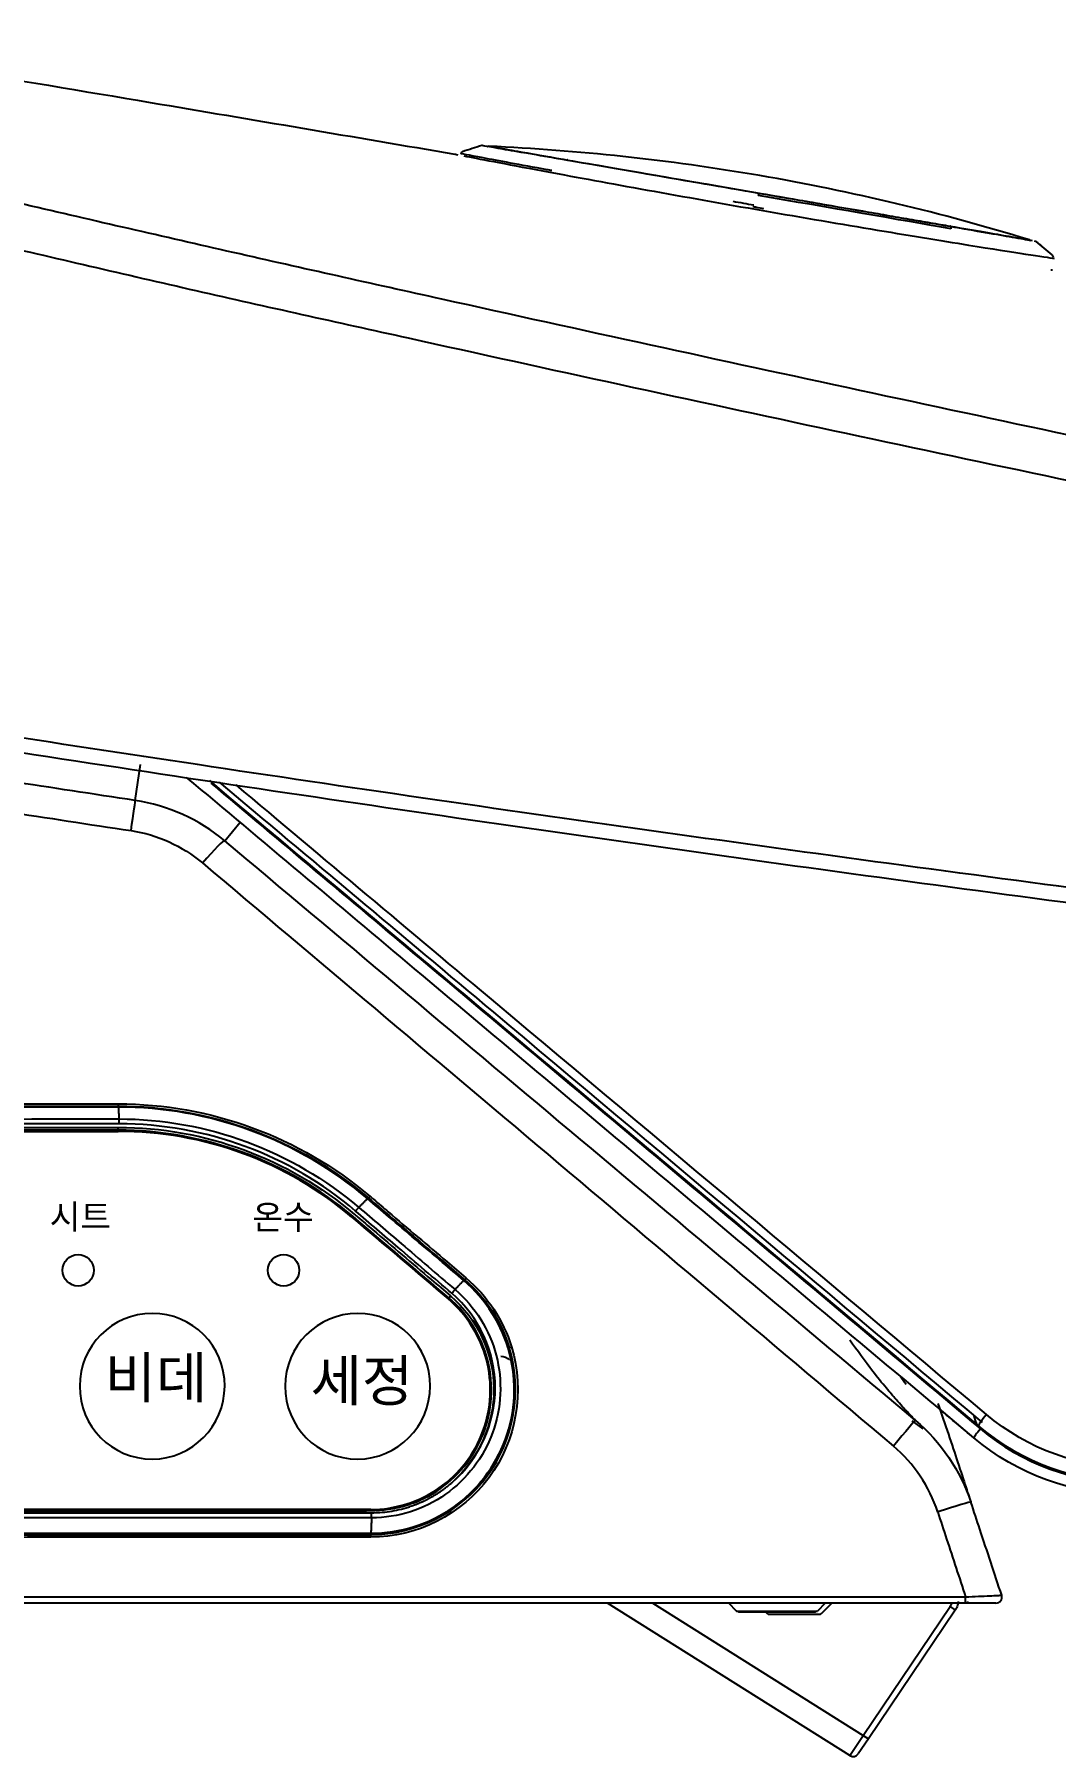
# Model space of a CAD drawing. Header units: millimetres. Extents: x 28 to 2364, y 8 to 1657.
# Drawn here: x 382 to 466.5, y 451.2 to 593.8 of the extents above; entities that cross this region are included whole.
import ezdxf

# ---------------------------------------------------------------- set-up
doc = ezdxf.new("R2010")
doc.units = ezdxf.units.MM
doc.layers.get('0').update_dxf_attribs({"linetype": 'CONTINUOUS'})
doc.layers.add('_______1', color=160, linetype='CONTINUOUS')

msp = doc.modelspace()

# ---------------------------------------------------------------- linework, layer by layer
for p, q in [((466.22, 575.58), (466.26, 575.57)), ((466.33, 575.38), (466.31, 575.38)), ((466.15, 574.34), (466.28, 574.32)), ((390.3, 530.38), (390.75, 533.35)), ((397.71, 527.04), (398.99, 528.57)), ((445.71, 490.68), (418.22, 513.74)), ((389.66, 505.02), (389.66, 504.93)), ((455.57, 478.32), (454.65, 478.98)), ((390.94, 471.55), (390.94, 471.65)), ((391.92, 471.65), (391.92, 471.55)), ((401.59, 471.55), (401.59, 471.65)), ((402.59, 471.65), (402.59, 471.55)), ((449.51, 451.26), (429.43, 463.89)), ((433.19, 463.89), (450.61, 452.93)), ((440.12, 463.23), (439.46, 463.89)), ((447.46, 463.89), (446.81, 463.23)), ((447.14, 463.03), (448, 463.89)), ((440.12, 463.23), (446.81, 463.23)), ((440.26, 463.17), (446.66, 463.17)), ((442.51, 463.17), (442.65, 463.03)), ((442.8, 462.97), (447, 462.97)), ((442.8, 462.97), (447, 462.97)), ((447.14, 463.03), (447.14, 463.03)), ((450.61, 452.93), (457.81, 463.6)), ((458.22, 463.32), (451.03, 452.65)), ((457.81, 463.6), (458.22, 463.32)), ((449.51, 451.26), (450.61, 452.93)), ((451.03, 452.65), (450.19, 451.4)), ((450.61, 452.93), (451.03, 452.65))]:
    msp.add_line(p, q)
at = {"extrusion": (0, 0, -1)}
for centre, radius, start, end in [((-417.47, 583.93), 0.2, 9.82, 72.281), ((-417.47, 583.93), 0.2, 9.82, 72.281), ((-464.31, 576.62), 0.2, 107.0856, 135.1577), ((-466.13, 575.42), 0.2, 129.8963, 189.82), ((-420.59, 483.34), 1, 90, 136.0687), ((-459.5, 464.39), 0.5, 270, 307.7625), ((-440.26, 463.37), 0.2, 269.9985, 315), ((-446.66, 463.37), 0.2, 225, 270.0015)]:
    msp.add_arc(centre, radius, start, end, dxfattribs=at)
for centre, radius, start, end in [((405.17, 469.64), 5.5, 158.3522, 159.5728), ((457.06, 464.1), 0.9, 326, 346.3532), ((461.6, 464.39), 0.5, 270, 18.3163), ((442.8, 463.17), 0.2, 225, 270), ((447, 463.17), 0.2, 270, 315), ((449.77, 451.68), 0.5, 237.8238, 326)]:
    msp.add_arc(centre, radius, start, end)
for centre, major_axis, ratio, start_param, end_param in [((426.12, 583.24), (-0.035, -0.197), 0.706348, 3.275431, 3.748543), ((389.86, 527.42), (-0.45, -2.97), 0.006339, 1.730599, 3.141593), ((395.78, 524.74), (-1.93, -2.3), 0.074437, 3.141593, 4.575316), ((388.89, 505.27), (0, 0.2), 0.025764, 1.678957, 3.141593), ((388.89, 503.27), (0, -0.2), 0.025478, 0, 1.674119), ((409.74, 497.62), (0.129, 0.152), 0.038805, 3.141593, 4.621172), ((417.71, 490.85), (0.129, 0.152), 0.029397, 3.141593, 4.631286), ((416.42, 489.32), (-0.129, -0.152), 0.027155, 4.634787, 6.283185), ((421.47, 485.13), (-0.191, -0.059), 0.056677, 0, 1.522045), ((460.79, 479.33), (0.643, 0.766), 0.100871, 1.414503, 3.141593), ((453, 476.73), (-1.93, -2.3), 0.010261, 3.141593, 4.647888), ((460.29, 478.18), (-0.514, -0.613), 0.100915, 4.555898, 6.283185), ((456.68, 471.31), (-2.85, -0.94), 0.031131, 3.141593, 4.667595), ((458.48, 464.39), (0, -0.5), 0.031321, 5.520395, 6.283185), ((459.07, 464.39), (0, -0.5), 0.03137, 0, 1.597713)]:
    msp.add_ellipse(centre, major_axis=major_axis, ratio=ratio, start_param=start_param, end_param=end_param)
for points, degree in [([(357.8, 593.83), (369.05, 591.97), (380.3, 590.1), (391.54, 588.2)], 3), ([(357.8, 593.83), (369.05, 591.97), (380.3, 590.1), (391.54, 588.2)], 3), ([(391.54, 588.2), (399.96, 586.78), (408.37, 585.35), (416.77, 583.92)], 3), ([(391.54, 588.2), (399.96, 586.78), (408.37, 585.35), (416.77, 583.92)], 3), ([(416.77, 583.92), (416.77, 583.92), (416.86, 583.9), (417.03, 583.87)], 3), ([(419.01, 584.63), (418.48, 584.46), (417.94, 584.29), (417.41, 584.12)], 3), ([(426.14, 583.43), (430.32, 582.71), (436.06, 581.71), (441.98, 580.69)], 3), ([(441.94, 580.5), (441.96, 580.59), (441.97, 580.68), (441.98, 580.69)], 3), ([(439.82, 580.01), (440.39, 579.91), (440.97, 579.81), (441.54, 579.71)], 3), ([(457.9, 577.73), (453.72, 578.46), (447.84, 579.47), (441.94, 580.5)], 3), ([(464.93, 576.68), (464.93, 576.68), (464.88, 576.69), (464.79, 576.71)], 3), ([(466.26, 575.57), (465.81, 575.94), (465.37, 576.31), (464.93, 576.68)], 3), ([(465.44, 576.26), (464.93, 576.68)], 1), ([(397.71, 527.04), (395.59, 528.81), (393.04, 529.97), (390.3, 530.38)], 3), ([(389.95, 527.88), (392.14, 527.55), (394.18, 526.62), (395.87, 525.2)], 3), ([(454.93, 479.03), (435.83, 495.05), (416.75, 511.06), (397.71, 527.04)], 3), ([(395.87, 525.2), (414.92, 509.13), (434.01, 493.02), (453.1, 476.9)], 3), ([(418.1, 513.84), (418.11, 513.84), (418.12, 513.83), (418.13, 513.82)], 3), ([(418.13, 513.82), (418.14, 513.81), (418.16, 513.8), (418.17, 513.78)], 3), ([(388.89, 505.25), (396.49, 505.25), (403.94, 502.52), (409.73, 497.6)], 3), ([(388.89, 505.07), (388.89, 505.07), (388.9, 505.04), (388.9, 504.98)], 3), ([(388.89, 505.07), (396.4, 505.07), (403.89, 502.32), (409.61, 497.46)], 3), ([(388.9, 504.98), (388.95, 504)], 1), ([(388.95, 504), (396.18, 504.01), (403.33, 501.36), (408.82, 496.67)], 3), ([(388.96, 503.59), (388.96, 503.77), (388.96, 503.92), (388.95, 504)], 3), ([(408.55, 496.37), (403.12, 501.01), (396.11, 503.6), (388.96, 503.59)], 3), ([(388.89, 503.07), (378.3, 503.07), (367.71, 503.07), (357.11, 503.07)], 3), ([(357.11, 502.97), (367.71, 502.97), (378.3, 502.97), (388.89, 502.97)], 3), ([(408.32, 495.94), (402.94, 500.51), (395.95, 503.07), (388.89, 503.07)], 3), ([(388.9, 503.3), (396.03, 503.3), (403.02, 500.73), (408.45, 496.11)], 3), ([(408.55, 496.37), (408.66, 496.5), (408.77, 496.62), (408.82, 496.67)], 3), ([(408.82, 496.67), (409.54, 497.4)], 1), ([(409.61, 497.46), (409.61, 497.47), (409.58, 497.44), (409.54, 497.4)], 3), ([(408.25, 495.86), (410.91, 493.61), (413.56, 491.35), (416.22, 489.09)], 3), ([(416.29, 489.17), (413.63, 491.43), (410.97, 493.68), (408.32, 495.94)], 3), ([(417.7, 490.83), (419.48, 489.32), (420.78, 487.34), (421.47, 485.12)], 3), ([(416.52, 489.56), (416.63, 489.69), (416.74, 489.81), (416.79, 489.87)], 3), ([(416.79, 489.87), (417.51, 490.62)], 1), ([(417.51, 490.62), (417.56, 490.67), (417.58, 490.69), (417.58, 490.69)], 3), ([(417.58, 490.69), (419.32, 489.22), (420.61, 487.26), (421.28, 485.07)], 3), ([(454.15, 481.99), (453.98, 482.23), (453.82, 482.46), (453.66, 482.7)], 3), ([(459.78, 477.57), (458.85, 478.35), (457.92, 479.13), (456.99, 479.91)], 3), ([(460.09, 478.49), (460.09, 478.49), (460.05, 478.63), (459.79, 479.39)], 3), ([(473.03, 475.08), (468.56, 475.07), (464.22, 476.65), (460.81, 479.52)], 3), ([(454.93, 479.03), (457.06, 477.24), (458.65, 474.89), (459.53, 472.25)], 3), ([(460.14, 478.57), (463.73, 475.55), (468.29, 473.89), (473, 473.89)], 3), ([(460.31, 478.33), (463.76, 475.43), (468.14, 473.84), (472.66, 473.84)], 3), ([(472.63, 473.89), (468.16, 473.89), (463.83, 475.47), (460.42, 478.33)], 3), ([(456.78, 471.44), (456.08, 473.56), (454.81, 475.45), (453.1, 476.9)], 3), ([(472.64, 472.89), (467.93, 472.89), (463.37, 474.55), (459.78, 477.57)], 3), ([(409.81, 471.65), (399.22, 471.65), (388.62, 471.65), (378.03, 471.65)], 3), ([(378.03, 471.55), (388.48, 471.55), (398.92, 471.55), (409.36, 471.55)], 3), ([(384.13, 471.55), (384.13, 471.58), (384.13, 471.61), (384.13, 471.65)], 3), ([(384.28, 471.65), (384.28, 471.61), (384.28, 471.58), (384.28, 471.55)], 3), ([(409.36, 471.55), (409.37, 471.55), (409.37, 471.46), (409.37, 471.35)], 3), ([(409.88, 470.96), (409.82, 469.69)], 1), ([(409.88, 470.96), (409.88, 471.05), (409.88, 471.21), (409.88, 471.38)], 3), ([(409.82, 469.69), (409.82, 469.62), (409.82, 469.58), (409.81, 469.56)], 3), ([(409.81, 469.35), (409.81, 469.45), (409.81, 469.54), (409.81, 469.56)], 3)]:
    msp.add_open_spline(points, degree=degree)
for points, knots in [([(824.46, 505.36), (824.39, 505.38), (823.73, 505.46), (821.56, 505.71), (820.03, 505.87), (816.27, 506.28), (814.02, 506.53), (808.84, 507.09), (805.89, 507.42), (796.4, 508.45), (789.11, 509.26), (776.91, 510.65), (772.64, 511.14), (763.72, 512.17), (759.05, 512.7), (744.72, 514.36), (734.73, 515.52), (719.08, 517.43), (713.75, 518.1), (702.96, 519.45), (697.46, 520.16), (680.72, 522.43), (669.44, 524.06), (646.76, 527.43), (635.36, 529.17), (618.15, 531.96), (612.41, 532.9), (600.84, 534.91), (595.05, 535.94), (577.65, 539.04), (566.04, 541.15), (531.26, 547.63), (508.1, 552.19), (473.42, 559.4), (461.87, 561.86), (438.78, 566.83), (427.24, 569.35), (409.94, 573.18), (404.18, 574.46), (392.66, 577.08), (386.9, 578.4), (375.39, 581.08), (369.63, 582.43), (361, 584.45), (358.12, 585.13), (352.36, 586.46), (349.48, 587.12), (346.58, 587.71)], [0, 0, 0, 0, 0.03125, 0.03125, 0.0625, 0.0625, 0.09375, 0.09375, 0.125, 0.125, 0.1875, 0.1875, 0.21875, 0.21875, 0.25, 0.25, 0.3125, 0.3125, 0.34375, 0.34375, 0.375, 0.375, 0.4375, 0.4375, 0.5, 0.5, 0.53125, 0.53125, 0.5625, 0.5625, 0.625, 0.625, 0.75, 0.75, 0.8125, 0.8125, 0.875, 0.875, 0.90625, 0.90625, 0.9375, 0.9375, 0.96875, 0.96875, 0.984375, 0.984375, 1, 1, 1, 1]), ([(342.65, 584.76), (348.53, 583.55), (354.39, 582.2), (366.08, 579.45), (371.93, 578.06), (383.63, 575.32), (389.47, 573.96), (401.18, 571.28), (407.04, 569.99), (424.62, 566.1), (436.35, 563.55), (459.82, 558.52), (471.56, 556.04), (506.82, 548.78), (530.36, 544.21), (565.72, 537.73), (577.52, 535.62), (595.21, 532.53), (601.1, 531.52), (612.86, 529.53), (618.7, 528.62), (636.19, 525.87), (647.78, 524.24), (665.07, 521.71), (670.82, 520.92), (682.27, 519.35), (687.97, 518.52), (699.31, 517.08), (704.88, 516.42), (715.85, 515.09), (721.26, 514.46), (737.15, 512.62), (747.29, 511.49), (766.68, 509.35), (775.79, 508.36), (792.24, 506.58), (799.6, 505.8), (809.19, 504.78), (812.17, 504.46), (817.39, 503.9), (819.65, 503.65), (823.45, 503.23), (824.98, 503.06), (826.63, 502.84), (827.07, 502.77), (827.7, 502.67), (827.9, 502.63), (827.94, 502.61)], [0, 0, 0, 0, 0.03125, 0.03125, 0.0625, 0.0625, 0.09375, 0.09375, 0.125, 0.125, 0.1875, 0.1875, 0.25, 0.25, 0.375, 0.375, 0.4375, 0.4375, 0.46875, 0.46875, 0.5, 0.5, 0.5625, 0.5625, 0.59375, 0.59375, 0.625, 0.625, 0.65625, 0.65625, 0.6875, 0.6875, 0.75, 0.75, 0.8125, 0.8125, 0.875, 0.875, 0.90625, 0.90625, 0.9375, 0.9375, 0.96875, 0.96875, 0.984375, 0.984375, 1, 1, 1, 1]), ([(424.8, 582.56), (424.68, 582.58), (424.55, 582.6), (422.16, 583.04), (420.36, 583.37), (417.89, 583.84), (417.27, 583.96), (417.27, 583.96)], [0, 0, 0, 0, 0.026971, 0.026971, 0.513486, 0.513486, 1, 1, 1, 1]), ([(417.52, 583.77), (418.61, 583.56), (420.87, 583.13), (426.37, 582.1), (429.11, 581.59), (435.16, 580.5), (438.41, 579.92), (448.2, 578.21), (454.69, 577.13), (463.19, 575.77), (465.7, 575.39), (466.43, 575.28)], [0, 0, 0, 0, 0.196047, 0.196047, 0.33785, 0.33785, 0.479652, 0.479652, 0.763258, 0.763258, 1, 1, 1, 1]), ([(464.63, 576.73), (464.35, 576.78), (463.04, 577.01), (458.63, 577.77), (450.98, 579.1), (441.97, 580.66), (432.96, 582.22), (425.31, 583.54), (420.21, 584.42), (419.01, 584.63), (419.01, 584.63)], [0, 0, 0, 0, 0.077993, 0.209708, 0.341423, 0.473139, 0.604854, 0.736569, 0.868285, 1, 1, 1, 1]), ([(419.49, 584.55), (419.49, 584.55), (419.5, 584.55), (419.52, 584.56), (419.54, 584.57), (419.57, 584.57), (419.58, 584.57), (419.58, 584.57)], [0, 0, 0, 0, 0.104368, 0.104368, 0.81062, 0.81062, 1, 1, 1, 1]), ([(464.37, 576.81), (460.74, 577.93), (453.33, 579.95), (442.05, 582.26), (430.78, 583.83), (423.29, 584.4), (419.58, 584.57)], [0, 0, 0, 0, 0.247026, 0.500062, 0.753099, 1, 1, 1, 1]), ([(419.58, 584.57), (419.58, 584.57), (420.16, 584.47), (422.39, 584.08), (424.06, 583.79), (426.14, 583.43)], [0, 0, 0, 0, 0.5, 0.5, 1, 1, 1, 1]), ([(441.98, 580.69), (442.73, 580.56), (444.2, 580.3), (447.1, 579.8), (449.91, 579.32), (452.55, 578.86), (454.44, 578.53), (455.91, 578.28), (457.02, 578.09), (457.55, 578), (457.81, 577.95)], [0, 0, 0, 0, 0.128891, 0.25143, 0.500143, 0.625716, 0.750526, 0.874878, 0.93727, 1, 1, 1, 1]), ([(442.38, 579.39), (442.17, 579.43), (441.96, 579.47), (441.66, 579.52), (441.56, 579.54), (441.47, 579.55)], [0, 0, 0, 0, 0.691655, 0.691655, 1, 1, 1, 1]), ([(457.81, 577.95), (459.88, 577.59), (461.54, 577.31), (463.79, 576.91), (464.37, 576.81), (464.37, 576.81)], [0, 0, 0, 0, 0.5, 0.5, 1, 1, 1, 1]), ([(322.89, 551.6), (327.8, 547.69), (333.23, 544.56), (341.97, 541.19), (345, 540.28), (349.62, 539.29), (351.18, 539.06), (354.29, 538.56), (355.84, 538.31), (369.84, 536.06), (382.28, 534.12), (407.17, 530.36), (419.63, 528.54), (444.55, 525.01), (457.02, 523.31), (494.44, 518.37), (519.4, 515.32), (556.83, 511.1), (569.3, 509.75), (588.02, 507.82), (594.26, 507.19), (606.73, 505.96), (612.95, 505.37), (625.31, 504.21), (631.48, 503.65), (640.72, 502.82), (643.81, 502.55), (649.96, 502.02), (653.01, 501.76), (662.15, 500.99), (668.26, 500.48), (677.37, 499.76), (680.39, 499.52), (686.38, 499.06), (689.35, 498.83), (695.34, 498.38), (698.35, 498.15), (704.25, 497.72), (707.13, 497.52), (715.72, 496.91), (721.44, 496.52), (738.11, 495.41), (748.75, 494.75), (763.98, 493.86), (768.95, 493.58), (778.45, 493.06), (783, 492.82), (791.65, 492.37), (795.75, 492.17), (803.44, 491.8), (807.05, 491.63), (816.89, 491.18), (822.23, 490.95), (827.9, 490.72), (829.42, 490.65), (831.49, 490.57), (832.03, 490.55), (832.02, 490.55)], [0, 0, 0, 0, 0.03125, 0.03125, 0.046875, 0.046875, 0.054687, 0.054687, 0.0625, 0.0625, 0.125, 0.125, 0.1875, 0.1875, 0.25, 0.25, 0.375, 0.375, 0.4375, 0.4375, 0.46875, 0.46875, 0.5, 0.5, 0.53125, 0.53125, 0.546875, 0.546875, 0.5625, 0.5625, 0.59375, 0.59375, 0.609375, 0.609375, 0.625, 0.625, 0.640625, 0.640625, 0.65625, 0.65625, 0.6875, 0.6875, 0.75, 0.75, 0.78125, 0.78125, 0.8125, 0.8125, 0.84375, 0.84375, 0.875, 0.875, 0.9375, 0.9375, 0.96875, 0.96875, 1, 1, 1, 1]), ([(830.46, 492.1), (829.53, 492.14), (828.35, 492.19), (823.18, 492.41), (817.85, 492.63), (808.02, 493.08), (804.41, 493.24), (796.72, 493.61), (792.63, 493.81), (783.98, 494.24), (779.43, 494.48), (769.94, 494.99), (764.96, 495.27), (749.71, 496.14), (739.07, 496.79), (722.38, 497.89), (716.65, 498.27), (708.05, 498.87), (705.17, 499.08), (699.27, 499.5), (696.26, 499.71), (690.25, 500.15), (687.27, 500.38), (681.27, 500.85), (678.24, 501.08), (669.12, 501.8), (663, 502.29), (653.85, 503.06), (650.79, 503.32), (644.65, 503.84), (641.56, 504.1), (632.32, 504.91), (626.16, 505.46), (616.9, 506.32), (613.81, 506.61), (607.6, 507.2), (604.49, 507.5), (595.16, 508.41), (588.94, 509.03), (570.26, 510.95), (557.79, 512.28), (520.3, 516.49), (495.31, 519.53), (457.83, 524.45), (445.35, 526.14), (420.39, 529.65), (407.91, 531.47), (383.65, 535.12), (371.86, 536.95), (360.08, 538.83)], [0, 0, 0, 0, 0.025655, 0.025655, 0.095519, 0.095519, 0.13045, 0.13045, 0.165382, 0.165382, 0.200313, 0.200313, 0.235245, 0.235245, 0.305108, 0.305108, 0.340039, 0.340039, 0.357505, 0.357505, 0.374971, 0.374971, 0.392436, 0.392436, 0.409902, 0.409902, 0.444834, 0.444834, 0.462299, 0.462299, 0.479765, 0.479765, 0.514697, 0.514697, 0.532162, 0.532162, 0.549628, 0.549628, 0.58456, 0.58456, 0.654423, 0.654423, 0.794149, 0.794149, 0.864012, 0.864012, 0.933875, 0.933875, 1, 1, 1, 1]), ([(390.3, 530.38), (390.3, 530.38), (390.3, 530.38), (383.37, 531.43), (376.44, 532.5), (362.58, 534.68), (355.66, 535.8), (348.73, 536.92)], [0, 0, 0, 0, 0.000001, 0.000001, 0.499909, 0.499909, 1, 1, 1, 1]), ([(348.25, 534.46), (348.75, 534.38), (349.24, 534.3), (356.19, 533.17), (362.65, 532.12), (376.06, 530.01), (383, 528.93), (389.95, 527.88)], [0, 0, 0, 0, 0.035538, 0.035538, 0.500613, 0.500613, 1, 1, 1, 1]), ([(459.78, 477.57), (444.33, 490.53), (428.89, 503.48), (407.15, 521.73), (400.86, 527.01), (394.56, 532.29)], [0, 0, 0, 0, 0.710316, 0.710316, 1, 1, 1, 1]), ([(396.44, 532.02), (405.11, 524.75), (413.77, 517.48), (435.1, 499.58), (447.76, 488.96), (460.42, 478.33)], [0, 0, 0, 0, 0.406398, 0.406398, 1, 1, 1, 1]), ([(396.44, 532.02), (404.18, 525.52), (411.92, 519.03), (433.16, 501.21), (446.65, 489.89), (460.14, 478.57)], [0, 0, 0, 0, 0.364613, 0.364613, 1, 1, 1, 1]), ([(396.56, 531.82), (402.37, 526.94), (408.18, 522.07), (429.42, 504.24), (444.87, 491.29), (460.31, 478.33)], [0, 0, 0, 0, 0.273254, 0.273254, 1, 1, 1, 1]), ([(397.24, 531.9), (404.82, 525.54), (412.4, 519.19), (433.47, 501.51), (446.96, 490.19), (460.45, 478.86)], [0, 0, 0, 0, 0.359656, 0.359656, 1, 1, 1, 1]), ([(460.81, 479.52), (447.32, 490.84), (433.82, 502.16), (413.1, 519.54), (405.87, 525.61), (398.65, 531.67)], [0, 0, 0, 0, 0.651164, 0.651164, 1, 1, 1, 1]), ([(357.11, 505.25), (357.24, 505.25), (357.37, 505.25), (358.04, 505.25), (358.57, 505.25), (361.24, 505.25), (363.37, 505.25), (373.3, 505.25), (381.1, 505.25), (388.89, 505.25)], [0, 0, 0, 0, 0.012583, 0.012583, 0.062915, 0.062915, 0.264245, 0.264245, 1, 1, 1, 1]), ([(357.11, 505.07), (360.53, 505.07), (363.96, 505.07), (369.3, 505.07), (371.23, 505.07), (378.4, 505.07), (383.65, 505.07), (388.89, 505.07)], [0, 0, 0, 0, 0.323034, 0.323034, 0.50484, 0.50484, 1, 1, 1, 1]), ([(388.9, 504.98), (388.38, 504.98), (387.87, 504.98), (382.63, 504.98), (377.9, 504.98), (371.24, 504.98), (369.31, 504.98), (363.96, 504.98), (360.54, 504.98), (357.12, 504.98)], [0, 0, 0, 0, 0.048586, 0.048586, 0.495012, 0.495012, 0.676826, 0.676826, 1, 1, 1, 1]), ([(409.54, 497.4), (406.69, 499.82), (403.42, 501.73), (396.38, 504.32), (392.64, 504.98), (388.9, 504.98)], [0, 0, 0, 0, 0.5, 0.5, 1, 1, 1, 1]), ([(357.15, 503.99), (361.98, 503.99), (366.8, 503.99), (375.47, 503.99), (379.32, 503.99), (385.1, 504), (387.03, 504), (388.95, 504)], [0, 0, 0, 0, 0.454893, 0.454893, 0.818298, 0.818298, 1, 1, 1, 1]), ([(388.96, 503.59), (387.04, 503.59), (385.11, 503.59), (379.33, 503.59), (375.48, 503.59), (366.8, 503.59), (361.98, 503.59), (357.16, 503.59)], [0, 0, 0, 0, 0.181703, 0.181703, 0.545108, 0.545108, 1, 1, 1, 1]), ([(357.12, 503.3), (357.25, 503.3), (357.38, 503.3), (358.05, 503.3), (358.58, 503.3), (361.25, 503.3), (363.38, 503.3), (373.31, 503.3), (381.1, 503.3), (388.9, 503.3)], [0, 0, 0, 0, 0.012582, 0.012582, 0.06291, 0.06291, 0.264222, 0.264222, 1, 1, 1, 1]), ([(408.25, 495.86), (405.55, 498.16), (402.51, 499.93), (395.87, 502.36), (392.44, 502.97), (388.89, 502.97)], [0, 0, 0, 0, 0.5, 0.5, 1, 1, 1, 1]), ([(408.82, 496.67), (410, 495.67), (411.17, 494.66), (413.09, 493.03), (413.83, 492.4), (415.31, 491.13), (416.05, 490.5), (416.79, 489.87)], [0, 0, 0, 0, 0.442361, 0.442361, 0.72118, 0.72118, 1, 1, 1, 1]), ([(417.51, 490.62), (416.93, 491.12), (416.34, 491.62), (415.01, 492.75), (414.27, 493.38), (412.78, 494.64), (412.04, 495.27), (410.71, 496.4), (410.13, 496.9), (409.54, 497.4)], [0, 0, 0, 0, 0.220532, 0.220532, 0.500091, 0.500091, 0.779649, 0.779649, 1, 1, 1, 1]), ([(409.61, 497.46), (410.2, 496.97), (410.78, 496.47), (412.11, 495.34), (412.86, 494.71), (414.34, 493.44), (415.09, 492.81), (416.41, 491.69), (417, 491.19), (417.58, 490.69)], [0, 0, 0, 0, 0.221088, 0.221088, 0.500593, 0.500593, 0.780098, 0.780098, 1, 1, 1, 1]), ([(409.73, 497.6), (409.84, 497.51), (409.94, 497.43), (410.44, 496.99), (410.85, 496.65), (412.88, 494.92), (414.51, 493.54), (416.66, 491.72), (417.18, 491.27), (417.7, 490.83)], [0, 0, 0, 0, 0.03823, 0.03823, 0.191152, 0.191152, 0.802845, 0.802845, 1, 1, 1, 1]), ([(408.45, 496.11), (408.55, 496.02), (408.65, 495.94), (409.16, 495.51), (409.57, 495.16), (411.6, 493.44), (413.22, 492.05), (415.37, 490.23), (415.9, 489.78), (416.42, 489.34)], [0, 0, 0, 0, 0.03822, 0.03822, 0.191098, 0.191098, 0.802616, 0.802616, 1, 1, 1, 1]), ([(416.52, 489.56), (415.78, 490.19), (415.04, 490.82), (413.56, 492.09), (412.81, 492.72), (410.9, 494.36), (409.72, 495.36), (408.55, 496.37)], [0, 0, 0, 0, 0.278812, 0.278812, 0.557623, 0.557623, 1, 1, 1, 1]), ([(409.82, 469.69), (412.25, 469.69), (414.66, 470.45), (418.59, 473.2), (420.13, 475.19), (421.81, 479.75), (421.92, 482.24), (420.7, 486.92), (419.36, 489.05), (417.51, 490.62)], [0, 0, 0, 0, 0.25, 0.25, 0.5, 0.5, 0.75, 0.75, 1, 1, 1, 1]), ([(416.79, 489.87), (418.46, 488.44), (419.66, 486.51), (420.75, 482.33), (420.64, 480.04), (419.16, 475.97), (417.78, 474.16), (414.22, 471.65), (412.07, 470.96), (409.88, 470.96)], [0, 0, 0, 0, 0.25, 0.25, 0.5, 0.5, 0.75, 0.75, 1, 1, 1, 1]), ([(416.42, 489.34), (418.67, 487.43), (419.99, 484.55), (420.03, 478.73), (418.75, 475.84), (416.55, 473.89)], [0, 0, 0, 0, 0.5, 0.5, 1, 1, 1, 1]), ([(416.55, 473.89), (418.79, 475.84), (420.12, 478.77), (420.12, 484.68), (418.8, 487.62), (416.52, 489.56)], [0, 0, 0, 0, 0.5, 0.5, 1, 1, 1, 1]), ([(409.36, 471.55), (410.4, 471.55), (411.43, 471.63), (413.43, 472.17), (414.38, 472.59), (416.97, 474.27), (418.36, 475.97), (419.87, 479.8), (420.01, 481.98), (419.01, 485.98), (417.85, 487.84), (416.29, 489.17)], [0, 0, 0, 0, 0.125, 0.125, 0.25, 0.25, 0.5, 0.5, 0.75, 0.75, 1, 1, 1, 1]), ([(409.81, 471.65), (411.84, 471.65), (413.83, 472.28), (417.13, 474.58), (418.41, 476.25), (419.8, 480.01), (419.9, 482.13), (418.88, 486), (417.77, 487.78), (416.22, 489.09)], [0, 0, 0, 0, 0.25, 0.25, 0.5, 0.5, 0.75, 0.75, 1, 1, 1, 1]), ([(421.47, 485.12), (422.6, 481.46), (421.86, 477.34), (417.37, 471.26), (413.64, 469.35), (409.81, 469.35)], [0, 0, 0, 0, 0.5, 0.5, 1, 1, 1, 1]), ([(409.81, 469.56), (413.59, 469.56), (417.25, 471.44), (421.67, 477.42), (422.39, 481.47), (421.28, 485.07)], [0, 0, 0, 0, 0.5, 0.5, 1, 1, 1, 1]), ([(454.93, 479.03), (454.91, 479.05), (454.86, 479.1), (454.59, 479.38), (454.26, 479.73), (453.82, 480.21), (453.24, 480.86), (452.41, 481.82), (451.11, 483.44), (450.12, 484.8), (449.49, 485.68)], [0, 0, 0, 0, 0.030608, 0.076418, 0.142328, 0.211522, 0.302524, 0.443107, 0.643442, 1, 1, 1, 1]), ([(456.79, 480.44), (457.39, 478.69), (458.3, 475.97), (459.07, 473.63), (459.37, 472.71), (459.51, 472.31), (459.52, 472.27), (459.53, 472.25)], [0, 0, 0, 0, 0.40571, 0.642905, 0.790765, 0.895384, 1, 1, 1, 1]), ([(409.88, 470.96), (400.98, 470.96), (392.09, 470.94), (380.97, 470.97), (378.74, 470.89), (374.3, 471.12), (372.07, 471.48), (365.66, 473.26), (361.6, 475.41), (358.22, 478.3)], [0, 0, 0, 0, 0.5, 0.5, 0.625, 0.625, 0.75, 0.75, 1, 1, 1, 1]), ([(409.81, 469.35), (400.76, 469.35), (391.71, 469.35), (380.39, 469.35), (378.13, 469.27), (373.6, 469.58), (371.33, 469.97), (364.8, 471.86), (360.68, 474.04), (357.19, 477.01)], [0, 0, 0, 0, 0.5, 0.5, 0.625, 0.625, 0.75, 0.75, 1, 1, 1, 1]), ([(357.32, 477.17), (360.8, 474.21), (364.9, 472.04), (371.4, 470.17), (373.67, 469.77), (378.18, 469.48), (380.44, 469.56), (391.74, 469.56), (400.78, 469.56), (409.81, 469.56)], [0, 0, 0, 0, 0.25, 0.25, 0.375, 0.375, 0.5, 0.5, 1, 1, 1, 1]), ([(357.41, 477.27), (360.89, 474.31), (364.89, 472.18), (371.47, 470.29), (373.69, 469.9), (378.17, 469.61), (380.44, 469.69), (391.74, 469.69), (400.78, 469.69), (409.82, 469.69)], [0, 0, 0, 0, 0.25, 0.25, 0.375, 0.375, 0.5, 0.5, 1, 1, 1, 1]), ([(409.88, 471.38), (410.11, 471.38), (410.34, 471.39), (410.83, 471.42), (411.1, 471.45), (411.63, 471.53), (411.89, 471.58), (412.41, 471.7), (412.67, 471.77), (413.05, 471.89), (413.17, 471.94), (413.32, 471.99), (413.35, 472), (413.4, 472.02), (413.42, 472.03), (413.47, 472.05), (413.5, 472.05), (413.54, 472.07), (413.57, 472.08), (413.62, 472.1), (413.64, 472.11), (413.69, 472.13), (413.72, 472.14), (413.77, 472.16), (413.79, 472.17), (413.84, 472.19), (413.86, 472.2), (413.91, 472.23), (413.94, 472.24), (413.99, 472.26), (414.01, 472.27), (414.06, 472.29), (414.09, 472.3), (414.14, 472.33), (414.16, 472.34), (414.21, 472.36), (414.24, 472.37), (414.29, 472.4), (414.31, 472.41), (414.36, 472.43), (414.39, 472.45), (414.43, 472.47), (414.46, 472.48), (414.51, 472.51), (414.53, 472.52), (414.58, 472.55), (414.61, 472.56), (414.66, 472.59), (414.68, 472.6), (414.73, 472.63), (414.76, 472.64), (414.81, 472.67), (414.83, 472.68), (414.88, 472.71), (414.91, 472.72), (414.96, 472.75), (414.98, 472.77), (415.03, 472.79), (415.05, 472.81), (415.1, 472.84), (415.13, 472.85), (415.18, 472.88), (415.2, 472.9), (415.25, 472.93), (415.27, 472.94), (415.32, 472.97), (415.34, 472.99), (415.39, 473.02), (415.42, 473.03), (415.46, 473.07), (415.49, 473.08), (415.53, 473.11), (415.56, 473.13), (415.6, 473.16), (415.63, 473.18), (415.67, 473.21), (415.7, 473.22), (415.74, 473.26), (415.76, 473.27), (415.81, 473.31), (415.83, 473.32), (415.88, 473.35), (415.9, 473.37), (415.95, 473.4), (415.97, 473.42), (416.01, 473.46), (416.03, 473.47), (416.08, 473.51), (416.1, 473.52), (416.14, 473.56), (416.17, 473.57), (416.21, 473.61), (416.23, 473.63), (416.27, 473.66), (416.29, 473.68), (416.33, 473.71), (416.35, 473.72), (416.43, 473.79), (416.49, 473.84), (416.55, 473.89)], [0, 0, 0, 0, 0.094168, 0.094168, 0.204154, 0.204154, 0.314138, 0.314138, 0.424121, 0.424121, 0.47905, 0.47905, 0.48973, 0.48973, 0.500464, 0.500464, 0.511254, 0.511254, 0.5221, 0.5221, 0.533001, 0.533001, 0.543959, 0.543959, 0.554974, 0.554974, 0.566046, 0.566046, 0.577173, 0.577173, 0.588356, 0.588356, 0.599594, 0.599594, 0.610885, 0.610885, 0.622227, 0.622227, 0.63362, 0.63362, 0.645061, 0.645061, 0.656548, 0.656548, 0.668078, 0.668078, 0.679647, 0.679647, 0.691254, 0.691254, 0.702893, 0.702893, 0.714561, 0.714561, 0.726253, 0.726253, 0.737965, 0.737965, 0.749691, 0.749691, 0.761425, 0.761425, 0.773162, 0.773162, 0.784894, 0.784894, 0.796614, 0.796614, 0.808315, 0.808315, 0.819989, 0.819989, 0.831626, 0.831626, 0.843217, 0.843217, 0.854752, 0.854752, 0.866296, 0.866296, 0.877867, 0.877867, 0.889447, 0.889447, 0.901012, 0.901012, 0.912533, 0.912533, 0.92397, 0.92397, 0.935271, 0.935271, 0.946364, 0.946364, 0.957146, 0.957146, 0.96747, 0.96747, 1, 1, 1, 1]), ([(462.08, 464.54), (461.47, 466.37), (460.87, 468.19), (460.02, 470.76), (459.77, 471.5), (459.53, 472.25)], [0, 0, 0, 0, 0.709601, 0.709601, 1, 1, 1, 1]), ([(378.03, 471.38), (378.17, 471.38), (378.3, 471.38), (378.53, 471.38), (378.62, 471.38), (379.1, 471.38), (379.48, 471.38), (380.61, 471.38), (381.37, 471.38), (385.16, 471.38), (388.19, 471.38), (393.58, 471.38), (395.93, 471.38), (398.57, 471.38), (398.86, 471.38), (400.32, 471.38), (401.49, 471.38), (404.9, 471.38), (407.13, 471.38), (409.37, 471.38)], [0, 0, 0, 0, 0.012762, 0.012762, 0.021832, 0.021832, 0.058115, 0.058115, 0.13068, 0.13068, 0.420939, 0.420939, 0.646071, 0.646071, 0.674043, 0.674043, 0.785928, 0.785928, 1, 1, 1, 1]), ([(409.37, 471.38), (409.5, 471.38), (409.64, 471.38), (409.81, 471.38), (409.85, 471.38), (409.88, 471.38)], [0, 0, 0, 0, 0.7767, 0.7767, 1, 1, 1, 1]), ([(456.78, 471.44), (457.02, 470.69), (457.27, 469.94), (458.04, 467.59), (458.56, 466), (459.09, 464.4)], [0, 0, 0, 0, 0.32025, 0.32025, 1, 1, 1, 1]), ([(328.15, 464.4), (337.38, 464.4), (346.61, 464.4), (373.05, 464.4), (390.26, 464.4), (424.67, 464.4), (441.88, 464.4), (459.09, 464.4)], [0, 0, 0, 0, 0.211484, 0.211484, 0.605742, 0.605742, 1, 1, 1, 1]), ([(459.07, 463.89), (441.87, 463.89), (424.66, 463.89), (390.25, 463.89), (373.04, 463.89), (346.77, 463.89), (337.71, 463.89), (328.65, 463.89)], [0, 0, 0, 0, 0.395798, 0.395798, 0.791595, 0.791595, 1, 1, 1, 1]), ([(458.46, 464), (458.45, 463.87), (458.42, 463.74), (458.34, 463.51), (458.29, 463.41), (458.22, 463.32)], [0, 0, 0, 0, 0.545081, 0.545081, 1, 1, 1, 1]), ([(461.6, 463.89), (461.6, 463.89), (461.59, 463.89), (461.54, 463.89), (461.44, 463.89), (461.17, 463.89), (460.97, 463.89), (460.52, 463.89), (460.25, 463.89), (459.68, 463.89), (459.37, 463.89), (459.07, 463.89)], [0, 0, 0, 0, 0.088293, 0.088293, 0.303818, 0.303818, 0.531239, 0.531239, 0.765838, 0.765838, 1, 1, 1, 1]), ([(459.09, 464.4), (459.45, 464.42), (459.81, 464.44), (460.48, 464.47), (460.8, 464.49), (461.34, 464.51), (461.56, 464.52), (461.89, 464.54), (462, 464.54), (462.07, 464.54), (462.08, 464.54), (462.08, 464.54)], [0, 0, 0, 0, 0.232549, 0.232549, 0.466393, 0.466393, 0.694242, 0.694242, 0.91105, 0.91105, 1, 1, 1, 1])]:
    msp.add_open_spline(points, degree=3, knots=knots)
msp.add_rational_spline([(457.9, 577.73), (457.93, 577.91), (457.81, 577.95)], [1, 0.752490199091, 1], degree=2)
at = {"layer": '_______1', "color": 7}
for centre in [(385.57, 491.46), (402.59, 491.46)]:
    msp.add_circle(centre, 1.3, dxfattribs=at)
at = {"layer": '_______1', "color": 254}
for points in [[(391.71, 487.89), (388.38, 487.88), (385.69, 485.18), (385.7, 481.86)], [(397.71, 481.86), (397.74, 485.19), (395.04, 487.9), (391.71, 487.89)], [(408.72, 487.89), (405.4, 487.88), (402.71, 485.18), (402.72, 481.86)], [(414.73, 481.86), (414.76, 485.19), (412.06, 487.9), (408.72, 487.89)], [(385.7, 481.86), (385.67, 478.53), (388.37, 475.82), (391.71, 475.82)], [(391.71, 475.82), (395.03, 475.85), (397.7, 478.54), (397.71, 481.86)], [(402.72, 481.86), (402.69, 478.53), (405.39, 475.82), (408.72, 475.82)], [(408.72, 475.82), (412.04, 475.85), (414.72, 478.54), (414.73, 481.86)]]:
    msp.add_open_spline(points, degree=3, dxfattribs=at)

# ---------------------------------------------------------------- texts
at = {"linetype": 'Continuous', "lineweight": 0, "attachment_point": 1}
for s, insert, char_height, width in [('{\\fGulim|b0|i0|c129|p50;시트}', (383.21, 496.92), 2.0302, 475.6766), ('{\\fGulim|b0|i0|c129|p50;온수}', (400, 496.88), 2.0302, 475.6766), ('{\\fGulim|b0|i0|c129|p50;비데}', (387.78, 484.26), 3.3837, 792.7943), ('{\\fGulim|b0|i0|c129|p50;세정}', (404.83, 484.01), 3.3837, 792.7943)]:
    msp.add_mtext(s, dxfattribs=dict(at, insert=insert, char_height=char_height, width=width))

doc.saveas('drawing.dxf')
